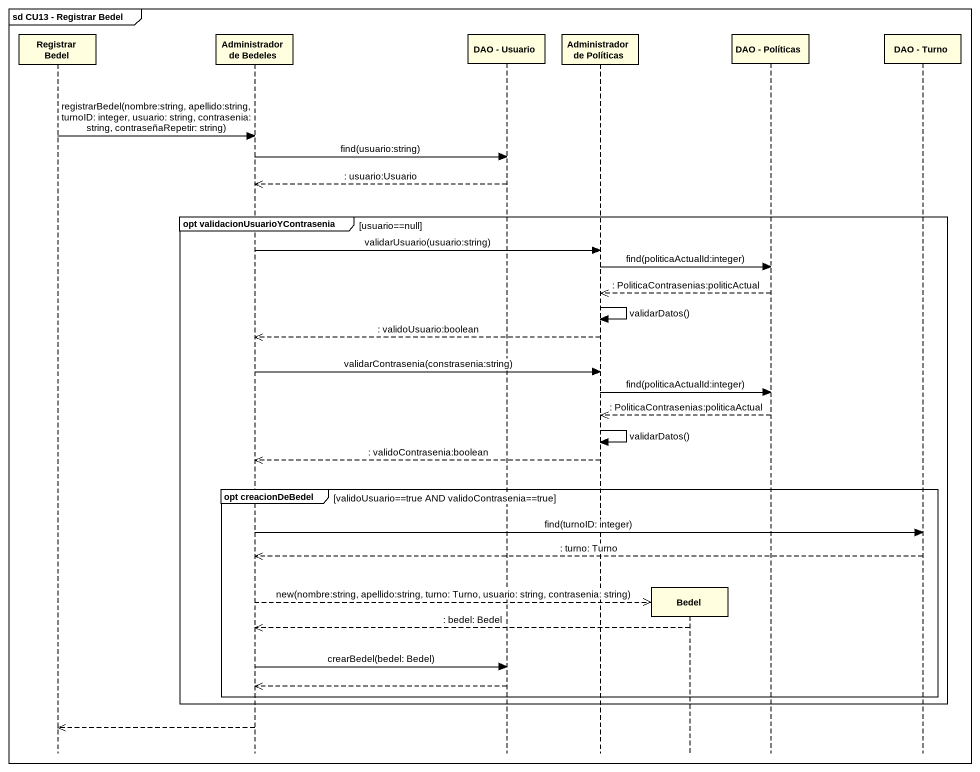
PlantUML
@startuml
mainframe sd CU13 - Registrar Bedel
hide footbox
participant "Registrar Bedel" as Registrar_Bedel #FFFFE0
participant "Administrador de Bedeles" as Administrador_de_Bedeles #FFFFE0
participant "DAO - Usuario" as DAO_Usuario #FFFFE0
participant "Administrador de Políticas" as Administrador_de_Políticas #FFFFE0
participant Bedel #FFFFE0
participant "DAO - Políticas" as DAO_Políticas #FFFFE0
participant "DAO - Turno" as DAO_Turno #FFFFE0

Registrar_Bedel -> Administrador_de_Bedeles : registrarBedel(nombre:string, apellido:string, turnoID: integer, usuario: string, contrasenia: string, contraseñaRepetir: string)
Administrador_de_Bedeles -> DAO_Usuario : find(usuario:string)
DAO_Usuario -->> Administrador_de_Bedeles : : usuario:Usuario
group opt validacionUsuarioYContrasenia [usuario==null]
  Administrador_de_Bedeles -> Administrador_de_Políticas : validarUsuario(usuario:string)
  Administrador_de_Políticas -> DAO_Políticas : find(politicaActualId:integer)
  DAO_Políticas -->> Administrador_de_Políticas : : PoliticaContrasenias:politicActual
  Administrador_de_Políticas -> Administrador_de_Políticas : validarDatos()
  Administrador_de_Políticas -->> Administrador_de_Bedeles : : validoUsuario:boolean
  Administrador_de_Bedeles -> Administrador_de_Políticas : validarContrasenia(constrasenia:string)
  Administrador_de_Políticas -> DAO_Políticas : find(politicaActualId:integer)
  DAO_Políticas -->> Administrador_de_Políticas : : PoliticaContrasenias:politicaActual
  Administrador_de_Políticas -> Administrador_de_Políticas : validarDatos()
  Administrador_de_Políticas -->> Administrador_de_Bedeles : : validoContrasenia:boolean
  group opt creacionDeBedel [validoUsuario==true AND validoContrasenia==true]
    Administrador_de_Bedeles -> DAO_Turno : find(turnoID: integer)
    DAO_Turno -->> Administrador_de_Bedeles : : turno: Turno
    Administrador_de_Bedeles -->> Bedel ** : new(nombre:string, apellido:string, turno: Turno, usuario: string, contrasenia: string)
    Bedel -->> Administrador_de_Bedeles : : bedel: Bedel
    Administrador_de_Bedeles -> DAO_Usuario : crearBedel(bedel: Bedel)
    DAO_Usuario -->> Administrador_de_Bedeles
  end
end
Administrador_de_Bedeles -->> Registrar_Bedel
@enduml
